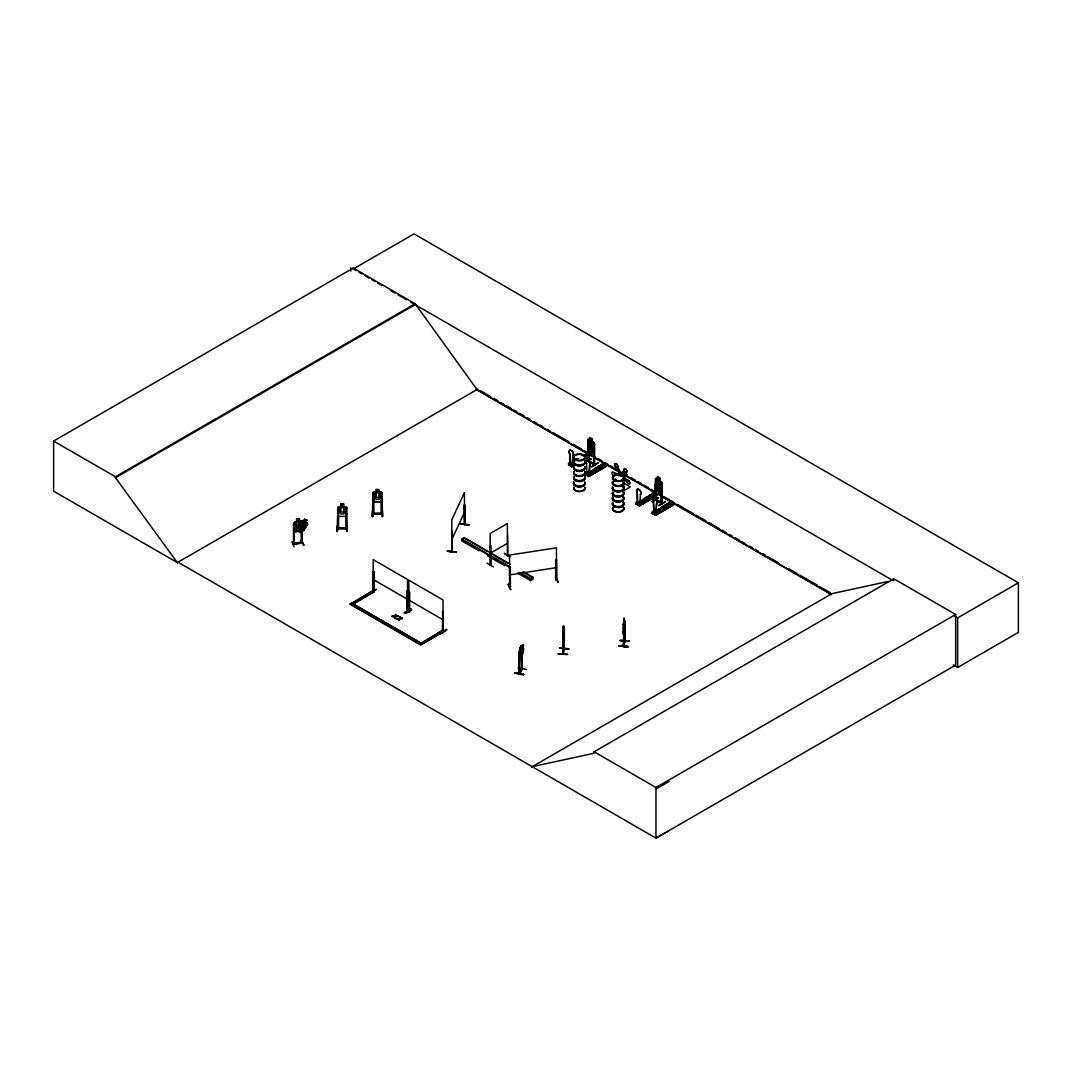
<?xml version="1.0" encoding="UTF-8"?>
<svg xmlns="http://www.w3.org/2000/svg" width="1072" height="1072" viewBox="0 0 1072 1072"><rect width="100%" height="100%" fill="white"/><g stroke="black" fill="none" stroke-linecap="round" stroke-linejoin="round"><path stroke-width="1.5" d="M563.309 653.464L562.934 652.647M624.762 621.72L624.963 641.136L623.314 646.202L624.105 642.932M523.444 649.994L523.498 648.774L521.608 657.699L523.565 649.994M624.333 629.264C626.128 614.752 621.546 646.523 624.427 629.264M572.301 464.926L572.743 455.627A3.042 1.769 59.5 0 0 572.743 452.116A3.042 1.769 59.5 0 0 569.674 450.387A3.042 1.769 59.5 0 0 569.674 453.898L570.063 463.198M572.435 464.846L572.877 455.546A3.042 1.769 59.5 0 0 572.877 452.036A3.042 1.769 59.5 0 0 569.808 450.307A3.042 1.769 59.5 0 0 569.808 453.818L570.264 463.627L570.961 463.412M589.118 474.641L589.573 465.342A3.042 1.769 59.5 0 0 589.573 461.831A3.042 1.769 59.5 0 0 586.505 460.102A3.042 1.769 59.5 0 0 586.505 463.6L586.625 463.519A3.042 1.769 59.5 0 1 586.625 460.022A3.042 1.769 59.5 0 1 589.694 461.751A3.042 1.769 59.5 0 1 589.694 465.261L589.252 474.561L586.652 473.342L587.791 472.417M623.435 628.554L623.636 629.653L624.051 618.155L623.314 646.202M639.837 503.92L640.426 494.54A3.042 1.769 59.5 0 0 640.426 491.03A3.042 1.769 59.5 0 0 637.358 489.301A3.042 1.769 59.5 0 0 637.358 492.812L637.679 502.942M653.826 512.242L653.411 502.232A3.042 1.769 59.5 0 1 653.411 498.721A3.042 1.769 59.5 0 1 656.479 500.463A3.042 1.769 59.5 0 1 656.479 503.974L656.024 513.274L656.613 503.894A3.042 1.769 59.5 0 0 656.613 500.383A3.042 1.769 59.5 0 0 653.545 498.654A3.042 1.769 59.5 0 0 653.545 502.152L653.866 512.282L669.437 502.594L672.961 505.113L655.662 515.297L672.948 505.126M558.365 653.866C586.545 655.448 539.35 652.312 567.383 654.577M618.892 646.148C625.472 643.602 635.75 649.002 618.946 645.786M627.911 646.858L618.946 645.88M623.824 620.956L623.958 619.804M619.187 475.459L614.779 474.963A2.023 1.179 59.5 0 1 612.822 475.043A2.023 1.179 59.5 0 1 612.139 472.243A2.023 1.179 59.5 0 1 614.336 473.141L621.01 474.226L617.593 466.923L620.835 474.333L619.951 474.574L616.346 467.204A2.023 1.179 59.5 0 1 614.752 464.551A2.023 1.179 59.5 0 1 616.547 464.069A2.023 1.179 59.5 0 1 617.512 466.896M464.699 524.61L464.377 492.624L451.808 519.719L451.781 551.651L452.036 550.566M521.555 651.2L523.123 644.942L523.471 648.855M521.541 654.871L522.975 649.605L522.198 648.895L520.898 654.268L521.555 654.804L522.841 649.431L521.769 651.776L521.863 648.627L520.55 653.987L520.992 657.109L523.123 648.399M521.783 656.948C523.31 647.542 519.84 666.034 519.116 658.824M562.84 641.016L563.939 634.048L562.84 641.016L562.706 632.601L563.912 627.187M623.462 623.422L623.207 624.882L624.547 619.857M586.478 473.074L587.778 473.114M574.244 461.456L570.291 463.921L569.835 463.332L571.175 463.372L569.755 462.796L569.755 464.967C571.55 467.58 570.25 460.96 571.282 463.318M587.925 472.752C585.861 474.534 588.113 471.653 588.072 472.899M640.426 494.54L640.292 494.621A3.042 1.769 59.5 0 0 640.292 491.11A3.042 1.769 59.5 0 0 637.224 489.381A3.042 1.769 59.5 0 0 637.224 492.879C636.969 507.418 638.068 500.691 638.778 502.353M669.826 503.358L652.58 513.568L652.205 511.733L653.96 510.701L652.459 512.912L655.206 514.466L656.962 512.389L657.216 513.823C649.31 512.885 656.935 509.468 654.255 512.054M653.732 511.625L654.335 513.97L653.33 511.237L654.965 511.692L668.044 503.867M654.483 511.237L654.845 511.116M514.855 673.136C520.094 671.099 531.873 677.772 514.868 673.069M523.618 674.221L515.002 672.787L523.645 674.556M487.01 563.189L493.468 566.927M598.069 468.853L596.555 469.375M662.992 507.351L664.841 507.78M664.948 507.847C663.005 504.805 662.911 510.406 664.935 507.337M519.156 673.564L519.505 672.399M519.196 673.564L522.453 668.057L521.97 668.794M519.786 673.296L522.386 668.821L522.091 648.922L521.796 669.263L522.412 668.834M582.257 455.814L582.297 455.453M615.033 479.331L614.283 479.867A5.682 3.283 0 0 1 615.341 479.412L615.784 479.626M614.551 479.787L615.69 479.8L615.006 479.975M621.666 476.263L622.015 476.209M521.756 647.22L521.072 648.372L521.019 645.773L519.089 652.339L519.183 673.685M523.029 644.929L521.876 647.542M564.368 648.774L562.733 653.92L563.524 625.901L563.122 637.398L562.907 636.299M563.189 628.567L563.617 625.914M563.229 633.619L563.148 653.96L564.354 648.828M564.247 629.465L564.234 649.351L564.354 628.996M563.122 635.441L563.51 629.291L563.175 653.866M563.229 653.156L562.773 653.88M562.773 653.116L564.06 648.024M559.718 648.252L568.79 648.801M623.636 619.897L624.051 618.155L624.239 620.701M620.232 640.641L629.318 641.096L620.286 640.332M623.757 625.874L623.743 646.135M623.636 627.696L624.025 621.546L623.703 646.135M624.829 641.498L623.676 645.505M304.542 519.33L307.048 520.188L304.515 519.277L298.659 526.379L298.753 528.657L301.098 529.461L303.51 528.04L306.217 523.712L305.453 522.506L307.208 523.015L307.61 524.195L303.631 530.385L301.406 532.436L295.51 530.412L300.039 521.555L301.379 521.059L307.235 523.069L307.503 524.195M295.617 530.359L300.12 521.675M570.291 463.158L571.148 462.863M638.791 502.018C638.282 506.493 637.17 501.147 638.242 501.91M521.689 657.685L520.711 660.379L521.595 657.659M570.304 463.895L570.116 463.225M570.907 462.702L570.733 463.452L569.607 462.89L569.607 465.06M638.349 501.75L638.014 502.219M654.724 511.465L654.349 511.478M661.759 488.939L661.035 491.043L661.759 489.033M590.123 445.068L587.912 444.773L588.582 454.113L593.66 456.913L594.317 454.85M593.66 456.913L594.33 454.943M655.273 490.212L655.93 493.013L661.022 495.8L660.995 485.951M661.022 495.8L661.679 493.83M574.672 461.871L568.843 465.194L568.468 463.385L570.224 462.354L570.17 463.345M570.679 463.573L570.827 463.158M301.379 530.814L302.371 528.255L302.344 521.649L301.326 520.925L294.572 521.89L293.661 522.948L294.559 531.792L301.379 530.814L294.559 531.792M510.486 586.478C508.557 585.325 511.666 587.121 509.723 587.175L509.522 567.128L510.393 567.182L509.602 567.302M509.709 587.148L509.522 555.068L556.435 547.819L556.609 579.858L556.435 559.865L555.644 559.986L555.644 580.019L556.529 578.96M394.737 617.78L396.01 614.591L394.751 616.628L392.057 616.239L394.844 615.877M394.737 618.196L396.01 614.591M398.409 620.313L400.191 617.003L399.025 618.705L396.238 618.651L399.025 618.705M398.918 620.608L399.668 618.236L402.322 618.236L399.575 619M394.228 617.901L395.501 614.283M346.738 513.944L345.72 516.423L338.698 516.369L337.774 513.944L338.779 516.342M382.021 499.284L380.989 501.763L373.981 501.709L373.15 492.772M302.304 542.285L293.42 543.33L294.438 543.41M293.42 544.053L302.304 543.008L302.224 542.285M302.344 542.968L293.5 544.228L293.514 524.208L294.318 524.087L294.318 544.174L294.197 543.156L302.264 542.07M452.009 531.31L452.089 551.691L452.317 531.35M464.591 524.972L464.377 504.671L464.699 524.503M464.538 524.972L464.685 504.724M460.143 523.806L469.08 524.865L460.263 523.498M508.141 584.495L510.674 589.6L508.262 584.106M584.856 462.849L591.02 458.99M652.218 501.736L658.382 497.877M376.379 589.439L371.059 592.682M411.889 609.955L405.551 613.372M294.063 546.747L291.919 541.601M451.808 539.551L464.377 512.456M442.468 631.596L442.696 611.563L443.446 631.944L420.733 645.063L350.155 604.313L372.868 590.578L374.128 591.302L352.648 604.313L374.128 591.918L373.123 590.752L373.847 591.168M373.19 591.516L373.847 591.891L373.994 571.885L373.404 571.564L373.19 591.597L373.19 559.638L407.534 579.47L407.601 611.388L406.891 610.986L407.172 591.061L407.829 611.254L407.105 610.852M409.357 611.67L408.633 611.268M409.29 592.521L408.7 592.186L409.504 592.401L409.357 612.393L409.022 611.187M409.571 612.259L408.928 592.066M337.881 513.984L337.881 507.431L337.117 531.256L337.626 525.99M337.117 531.23L337.171 525.937M337.546 531.189L337.613 525.575M382.141 511.277L382.516 516.583L382.021 492.731L380.962 491.86L374.007 491.927L373.056 492.731L372.399 516.583L372.842 511.223M372.842 510.955L372.842 516.49M372.399 516.57L372.44 511.277M588.3 461.014L588.957 461.362M588.957 461.442L588.89 451.486M594.357 464.833L594.397 443.54L593.647 442.294C581.439 434.508 593.044 444.344 590.163 437.845L592.347 439.024L592.213 441.557L594.464 443.553L594.464 464.873L593.741 463.734L594.612 463.908L594.679 464.739L588.314 461.067L588.314 451.151M659.709 480.363L659.709 477.924L657.525 476.745L656.546 484.062L657.605 486.621L659.575 487.76L660.633 486.42L660.633 481.864L659.575 480.444L661.826 482.44L661.826 503.76L661.33 503.224M521.113 645.786L519.598 651.508L519.478 673.739L519.773 653.411M520.242 647.568L520.818 646.59L520.242 648.386M522.198 669.223L521.769 647.113L519.518 650.918M519.411 660.767L521.662 656.881M517.99 667.776L526.607 669.464M305.466 522.56L307.034 520.134M307.61 524.195L303.711 530.426M490.118 565.333L490.185 533.467L507.351 523.551L507.579 555.564M598.029 469.013L597.064 469.657L596.045 468.866M646.898 497.864C648.305 501.187 649.163 495.505 646.805 498.507M575.905 458.843L575.718 459.7L575.865 458.937M575.57 459.593L576.334 458.736L576.615 459.365M576.937 459.191L577.044 459.499M617.405 467.03L617.686 466.789A2.023 1.179 59.5 0 0 616.722 463.962A2.023 1.179 59.5 0 0 614.926 464.444A2.023 1.179 59.5 0 0 616.521 467.097L620.42 475.834M509.522 586.237L510.312 586.103M509.428 586.974L510.486 586.987M345.747 528.496C350.973 528.563 333.325 528.375 338.645 528.536M345.72 527.813L346.618 527.786M372.909 513.14L373.914 513.14L373.914 514.051L373.82 494.031L373.002 494.031M372.909 513.863L382.007 513.863M490.748 565.346L490.695 545.474M507.632 555.591L507.579 535.732M625.164 471.935L621.519 475.539L620.648 474.306L624.185 470.461A2.023 1.179 59.5 0 1 625.164 468.732A2.023 1.179 59.5 0 1 626.959 471.238A2.023 1.179 59.5 0 1 625.365 472.095L625.177 472.203A2.023 1.179 59.5 0 0 626.772 471.345A2.023 1.179 59.5 0 0 624.989 468.839A2.023 1.179 59.5 0 0 624.011 470.568L624.293 470.715M522.01 668.794L519.813 672.667M373.056 492.798L374.007 491.927M623.69 477.335L627.375 480.283A2.023 1.179 59.5 0 1 629.559 481.877A2.023 1.179 59.5 0 1 628.875 483.901A2.023 1.179 59.5 0 1 626.919 481.609L623.542 478.219M596.166 468.786L597.761 468.652M663.086 507.418L664.841 507.404M615.743 480.122L614.779 479.412M621.358 475.834L621.881 475.995M588.796 439.413L588.059 439.949L588.126 461.255M656.185 478.407L655.488 478.903L657.605 479.144L657.672 476.826L659.575 478.005M338.645 528.71L337.814 527.786M345.814 527.813L345.921 528.764L345.814 508.691L346.645 508.691M346.645 528.71L337.72 528.71M382.007 513.327L372.935 513.354M382.007 514.051L372.935 514.078M585.714 454.247C581.171 455.238 587.778 458.963 588.97 456.096L585.54 454.729M568.843 465.194L573.667 462.943M586.384 455.037L583.959 455.546M570.92 466.374L571.269 466.575M574.632 464.98L571.483 466.695L571.724 465.235L573.48 464.203L571.47 465.087L571.47 466.119L568.723 464.565L570.478 462.501M586.424 472.605L587.416 473.167L587.577 475.244L587.577 473.074L585.312 474.561M588.367 476.437L606.002 466.494L602.357 464.431M604.916 465.838L605.801 466.052L602.531 464.216L589.332 472.002M636.433 504.255L653.25 493.509L656.506 495.09L653.25 493.241L635.79 503.894L636.018 502.379L637.76 501.348M638.671 505.314L656.774 495.773L639.502 505.957L636.018 503.679L636.848 504.483M636.661 504.202L653.88 493.857L639.689 502.755M656.493 495.465L655.917 495.143M654.858 514.667L672.707 504.684L669.477 503.023M652.567 513.542L668.901 504.497M654.563 514.654L672.707 504.684M655.461 514.989L655.461 513.568L657.216 512.537M504.43 553.474L509.696 556.743M504.443 553.527L509.615 556.489M490.695 565.306L490.467 545.353M588.595 444.29L594.397 448.337L592.186 446.314L593.258 447.734L593.258 452.29L592.186 453.63L590.19 452.505L589.131 449.959L589.131 445.403L590.19 445.188M592.119 446.354L592.253 443.835L590.056 442.669L590.123 445.228M569.875 463.72L570.224 462.354M569.647 463.988L574.217 461.295M571.51 463.399L574.471 461.737M569.058 465.181L573.44 462.662M571.47 466.119L573.225 464.055M584.066 458.695L588.34 455.975M571.47 466.668L574.605 464.819M584.213 458.937L589.185 456.779M584.428 459.057L589.01 456.498L585.714 454.515M585.674 474.936L585.299 473.1L587.041 472.069M587.255 473.529L590.297 475.191L590.042 473.757L588.287 475.834L585.54 474.28L587.295 472.203M594.545 468.665C604.139 472.886 589.908 469.188 596.3 467.633L599.556 469.724L596.3 467.633M597.854 466.722C607.449 470.93 593.218 467.231 599.61 465.69L602.866 467.781L599.61 465.69M600.776 464.993C610.37 469.214 596.139 465.516 602.531 463.962M587.925 472.899L587.322 472.765M601.352 465.503L585.741 474.976M601.901 465.838L586.089 475.164L601.982 465.864M606.002 466.494L588.756 476.665L588.541 474.936L590.297 473.904M605.157 465.69L587.938 476.035M603.764 466.709L587.67 476.048L588.582 476.397M605.787 465.797L588.34 476.437L585.299 474.387M588.153 476.316L605.801 466.052M614.47 473.382L620.259 474.36L620.594 475.727M619.549 474.213L622.738 472.846M623.877 471.626L622.899 472.203L625.324 472.444L625.324 474.199L623.877 473.382M623.73 473.395L622.765 473.958L622.765 475.713L623.73 475.151L623.73 473.395L622.283 472.578L622.283 474.333L623.73 475.151M621.318 473.141L624.346 474.775L625.673 473.998M627.066 480.497L623.877 477.228L627.174 474.842L624.226 473.181M623.984 477.241L627.174 474.842M627.187 480.39A2.023 1.179 59.5 0 1 629.385 481.985A2.023 1.179 59.5 0 1 628.701 484.008A2.023 1.179 59.5 0 1 626.745 481.717L626.906 481.382M623.355 491.016L630.256 486.849L623.207 482.869M657.417 481.556L659.615 482.722M659.548 485.201L660.62 486.621L660.62 491.177L659.548 492.53L657.551 491.405L656.479 488.845L656.479 484.289L657.551 484.075M661.759 487.237L660.901 486.058C654.188 480.725 655.059 483.378 655.354 490.239M641.016 504.483L640.761 503.049L639.019 505.113L636.259 503.559L638.014 501.495M637.612 502.768L637.907 502.219M645.277 497.944C654.871 502.165 640.627 498.467 647.019 496.912L650.275 499.016L647.019 496.912M648.587 496.001C658.181 500.222 643.937 496.524 650.329 494.969L653.585 497.06L650.329 494.969M651.508 494.272C661.102 498.493 646.858 494.795 653.25 493.241M636.379 504.188L653.88 493.857M639.542 502.513L653.491 493.951M639.301 505.676L639.274 504.229L641.016 503.183M638.376 505.301L655.89 494.969M638.872 505.595L656.506 495.09M656.734 495.773L639.475 505.957M666.462 508.101C665.283 510.982 658.664 507.244 663.22 506.265L666.462 508.356L663.22 506.265M669.772 506.158C668.593 509.026 661.973 505.301 666.529 504.322L669.772 506.413L666.529 504.322M672.693 504.43C671.514 507.311 664.895 503.572 669.437 502.594M655.716 515.297L651.937 513.18L668.258 504.135M653.33 513.408L654.201 510.835M655.22 515.042L672.251 504.724M373.404 571.564L373.994 571.885M374.061 591.034L373.217 590.86M406.985 611.08L407.172 591.061M407.762 591.396L406.958 591.181M406.891 610.464C408.955 610.759 405.792 609.352 407.521 611.402M410.911 609.043C411.501 612.715 395.648 616.065 410.965 609.097M404.519 613.197L411.005 609.459L404.559 613.117M443.272 611.898L442.468 611.683M442.736 630.671L443.031 631.904L443.058 599.972L408.7 580.14L409.29 612.353L409.504 592.401M440.069 633.324L446.448 629.559L440.029 633.699L446.796 630.148L446.434 629.545M178.113 562.224L177.416 562.639L53.6 491.15L53.6 441.061L353.278 268.04L415.145 303.751L477.013 389.565L621.586 473.033M353.278 268.04L353.278 268.965L414.047 233.884L1018.4 582.806L1018.4 632.386L957.631 667.467L953.289 664.948M53.6 441.061L115.468 476.772L415.145 303.751M669.089 830.639L655.97 838.116L178.032 562.184L177.322 562.586L115.468 477.697L415.145 304.676M177.322 562.586L477.71 389.163M590.163 437.845L589.185 445.175L590.243 447.734L592.213 448.873L593.272 447.533L593.272 442.977L592.347 441.463M588.89 441.57C587.349 440.485 590.257 443.446 588.89 444.867M588.059 446.488L588.702 449.289L593.741 452.116L588.783 449.248M593.808 464.578L594.035 444.532M594.612 444.867L593.808 444.666M588.314 460.344L588.541 461.523M584.548 462.742L590.994 459.03M479.05 549.628L479.05 550.874L461.871 540.958L461.871 539.095L464.377 537.648L510.178 564.1M350.155 604.313L372.868 591.195L374.128 591.918M593.848 464.551L594.035 456.109M593.968 463.814L588.742 461.054L594.625 463.962M591.355 466.668C597.56 464.886 603.549 458.159 591.717 466.856M586.759 473.502L586.625 463.519M490.185 553.299L507.351 543.383M656.091 478.353L661.826 482.44M655.421 478.836L655.381 500.048L655.729 499.204L656.319 500.329M655.675 480.122L656.252 480.457M659.709 477.924L659.575 480.444M655.421 485.375L656.064 488.175L661.102 491.003L656.185 488.082L655.555 485.361M661.169 503.465L661.397 483.432L662.04 503.559M661.973 483.767L661.169 483.552M652.272 501.843L658.717 497.703L652.272 501.428M661.102 502.835C648.078 496.524 664.211 501.991 661.625 503.719M520.55 572.984L530.573 578.759L533.079 577.312L533.079 579.175L530.573 580.622L517.696 573.185M665.203 501.482L658.717 505.555L665.484 501.977M442.2 630.604L420.733 643.615L442.2 630.604L443.446 631.328L420.733 644.446L350.155 603.697M531.551 767.096L831.939 593.66L887.281 581.627M532.248 766.681L594.116 753.227L594.116 751.794L893.793 578.773L955.661 614.484L955.661 665.096L655.97 838.116L655.97 787.505L955.661 614.484M893.793 580.207L893.097 580.622L410.831 302.183M954.763 616.226L957.631 617.887L1018.4 582.806M655.97 788.952L669.089 781.475M647.046 497.944L648.48 497.931M576.924 459.593L575.718 459.7M614.551 479.506L615.931 479.613L615.395 480.363A5.668 3.27 0 0 0 614.176 480.859M653.813 511.947L654.483 511.398M563.51 628.487L563.524 625.901M556.529 560.04L555.644 559.986M557.896 582.23L555.859 577.165M556.529 579.684L555.644 579.295M555.443 577.151L558.271 582.23L555.845 577.125M509.522 574.9L556.435 567.651M296.542 519.17L299.369 518.902L299.369 521.34L300.817 521.957L300.817 526.513L299.369 528.67L296.663 529.059L295.215 527.303L295.215 522.747L296.663 521.729L296.542 519.17L299.463 518.808L299.463 521.247M301.379 523.082L302.17 522.975M301.688 540.221L303.885 545.367L301.205 540.328M395.488 615.824L398.141 616.226L395.394 616.588M392.057 616.239L398.141 616.226M396.238 618.651L402.322 618.638M396.238 619.067L398.931 619.04M392.057 616.641L394.844 616.293M395.394 616.172L398.141 615.81M399.575 618.584L402.322 618.236M510.192 586.076L510.419 587.054L510.312 566.994M615.395 480.363L614.591 480.122M302.17 542.084L302.17 542.807M655.488 499.418L656.091 499.74M661.397 503.264L661.397 494.996M661.826 503.76L656.091 500.463L656.252 490.373M293.621 544.228L293.54 543.531M520.979 648.346L520.979 655.675L520.081 657.19L519.598 656.064M381.913 494.031L381.096 494.031L381.096 514.104L382.007 513.14M373.002 494.219L373.82 494.219M381.096 494.219L381.913 494.219M374.048 501.629L380.922 501.683M340.762 504.148L343.75 504.148M340.762 506.533L337.774 507.458L338.779 506.667L345.64 506.614M343.75 506.533L346.738 507.445M337.72 508.691L338.551 508.691L338.551 528.71M337.72 508.878L338.551 508.878M345.814 508.878L346.645 508.878M373.914 513.528L381.002 513.528M346.738 507.391L347.248 531.256L346.859 525.937M576.026 459.406L577.125 459.138M568.495 464.859L571.899 466.923M624.561 619.777L624.386 641.538M623.623 622.309L623.73 619.871M623.207 631.435L623.221 624.855M563.939 627.509L563.912 649.324M563.108 627.616L563.215 630.081M562.84 631.153L562.693 632.627M620.232 640.507L629.264 641.257M562.693 639.18L562.934 641.029M618.892 646.068L627.911 646.805M568.79 648.828L559.718 647.97L568.723 649.123M460.156 523.672L468.96 525.146M614.805 474.749L619.013 475.566M521.769 647.113L519.076 659.039M519.116 652.325L519.183 658.918M523.726 645.505L523.029 645.036M301.259 539.913L303.523 545.367M382.034 510.915L382.074 516.49M382.516 516.57L382.476 511.277M346.752 525.575L346.805 531.149M347.194 525.937L347.248 531.23M303.095 521.649L301.353 521.005L302.344 521.649M573.225 465.087L570.84 463.452M590.123 442.79L592.119 443.915M657.484 481.676L659.481 482.802M593.607 456.806L588.702 454.019L588.059 451.299M621.773 475.472L623.984 476.718M583.959 455.292L587.215 457.128M667.695 503.626L670.951 505.461M664.774 505.354L668.03 507.19M661.464 507.297L664.72 509.133M587.577 473.074L586.572 472.511L586.424 474.775M637.143 501.884L638.296 502.353M639.971 503.84L637.585 502.5M638.296 504.523L637.143 504.054L637.291 501.79M376.071 589.345L370.028 592.87M353.278 268.965L356.159 270.626M359.04 272.288L361.921 273.95M364.788 275.611L369.103 278.104M371.984 279.765L374.865 281.427M377.746 283.088L382.061 285.581M390.69 290.566L395.005 293.058M397.886 294.72L406.516 299.691M590.243 437.979L592.213 439.105M480.604 390.824L490.721 396.667M493.616 398.342L497.957 400.848M500.838 402.509L503.733 404.184M506.627 405.846L510.969 408.352M513.863 410.027L516.744 411.702M519.639 413.363L523.98 415.869M526.875 417.544L529.756 419.206M534.097 421.711L536.992 423.386M539.886 425.048L542.767 426.723M547.109 429.229L550.003 430.89M552.897 432.565L568.803 441.744M573.131 444.25L581.815 449.262M584.696 450.923L594.826 456.766M597.707 458.441L602.049 460.947M604.943 462.608L607.837 464.283M610.732 465.958L615.06 468.451M617.954 470.126L620.849 471.801M630.966 477.643L635.307 480.149M638.202 481.81L641.083 483.485M643.977 485.147L648.319 487.653M651.213 489.328L654.094 490.989M658.436 493.495L661.33 495.17M664.225 496.832L674.342 502.674M677.236 504.349L693.142 513.528M696.023 515.203L706.153 521.046M709.034 522.707L719.165 528.563M722.046 530.225L726.387 532.73M729.282 534.405L732.176 536.067M735.07 537.742L739.399 540.248M742.293 541.909L745.187 543.584M749.516 546.09L752.41 547.752M755.304 549.427L758.199 551.088M762.54 553.594L765.421 555.269M768.316 556.931L778.433 562.787M788.563 568.629L797.233 573.627M800.127 575.302L817.48 585.312M820.361 586.987L830.492 592.829M625.927 475.539L831.229 594.076M476.062 389.431L587.751 453.912M595.014 458.106L621.117 473.181M626.919 476.531L654.483 492.437M661.732 496.631L831.443 594.612M661.973 503.599L655.662 499.9L655.675 490.038M588.086 461.188L594.397 464.833M523.056 571.537L533.079 577.312M465.811 539.095L487.278 551.49M490.145 553.152L507.311 563.068M524.489 572.984L533.079 577.942L530.573 579.389L519.116 572.77M461.871 539.095L509.106 566.364M509.106 566.981L461.871 539.712L464.377 537.648M373.19 579.47L407.534 599.302M408.7 599.972L443.058 619.804M594.116 751.794L655.97 787.505M654.027 511.759L653.96 510.701M646.898 498.44L648.64 497.85M596.34 469.482L596.327 468.451L597.921 468.571M380.962 491.927L381.913 492.812M523.565 648.882L521.89 647.434L522.037 654.054M519.116 658.958L520.804 660.406M623.355 478.326L626.731 481.475M603.201 464.739L586.17 475.191M446.488 629.921L440.123 633.699M620.822 474.213L621.693 475.432M570.157 463.519L573.48 465.489L573.48 464.203M508.195 584.428L510.674 589.6M301.406 532.436L295.51 530.412M294.318 524.087L293.514 524.208M293.741 529.407L294.639 531.699M373.056 499.284L373.981 501.763M519.21 658.851L519.505 660.781M623.81 486.768L623.81 476.276M957.631 617.887L957.631 667.467M656.962 512.389L656.962 513.421M656.024 480.591L655.89 500.423M640.761 503.049L640.761 504.081M624.882 621.251L624.869 641.498M624.346 473.02L624.346 474.775M590.042 473.757L590.042 474.789M588.675 441.691L588.742 461.563M588.193 439.976L588.193 446.475M530.573 578.759L530.573 580.622M504.805 564.502L504.805 565.748L487.639 555.832L487.639 554.586M442.696 611.563L442.696 631.395M400.191 617.003L399.682 616.695M373.78 572.019L373.646 591.851M350.852 267.853L350.852 271.136M302.25 521.689L302.183 543.048M301.446 523.257L301.567 543.129L301.379 531.35M115.468 476.772L115.468 477.697M623.073 491.284A5.641 3.256 0 0 1 618.919 496.148A5.641 3.256 0 0 1 612.728 492.075A5.695 3.283 0 0 0 618.919 496.296A5.695 3.283 0 0 0 623.113 491.391M623.167 481.194A5.762 3.323 0 0 1 618.933 486.152A5.762 3.323 0 0 1 612.621 481.998M614.109 480.497A5.762 3.323 0 0 1 615.301 479.975M623.087 481.542A5.668 3.27 0 0 1 618.919 486.42A5.668 3.27 0 0 1 612.702 482.32M623.167 480.913A5.762 3.323 0 0 1 618.933 485.871A5.762 3.323 0 0 1 612.621 481.717M614.109 480.216A5.762 3.323 0 0 1 615.301 479.693M623.1 480.618A5.682 3.283 0 0 1 618.919 485.509A5.682 3.283 0 0 1 612.688 481.408M623.1 487.01A5.682 3.283 0 0 1 618.919 491.901A5.682 3.283 0 0 1 612.688 487.8M623.167 486.661A5.762 3.323 0 0 1 618.933 491.619A5.762 3.323 0 0 1 612.621 487.465M623.167 486.38A5.762 3.323 0 0 1 618.933 491.338A5.762 3.323 0 0 1 612.621 487.184M623.1 486.085A5.682 3.283 0 0 1 618.919 490.976A5.682 3.283 0 0 1 612.688 486.876M623.087 492.088A5.668 3.27 0 0 1 618.919 496.979A5.668 3.27 0 0 1 612.702 492.879M623.073 506.882A5.641 3.256 0 0 1 618.919 511.746A5.641 3.256 0 0 1 612.728 507.672M623.113 491.793A5.695 3.283 0 0 1 618.919 496.698A5.695 3.283 0 0 1 612.688 492.584M623.1 497.127A5.682 3.283 0 0 1 618.919 502.018A5.682 3.283 0 0 1 612.688 497.917M623.1 496.215A5.682 3.283 0 0 1 618.919 501.106A5.682 3.283 0 0 1 612.688 497.006M623.1 502.607A5.682 3.283 0 0 1 618.919 507.498A5.682 3.283 0 0 1 612.688 503.398M623.167 502.259A5.762 3.323 0 0 1 618.933 507.217A5.762 3.323 0 0 1 612.621 503.063M623.167 501.977A5.762 3.323 0 0 1 618.933 506.935A5.762 3.323 0 0 1 612.621 502.781M623.1 501.683A5.682 3.283 0 0 1 618.919 506.574A5.682 3.283 0 0 1 612.688 502.473M623.167 496.792A5.762 3.323 0 0 1 618.933 501.75A5.762 3.323 0 0 1 612.621 497.596M623.167 496.51A5.762 3.323 0 0 1 618.933 501.468A5.762 3.323 0 0 1 612.621 497.314M623.1 507.177A5.682 3.283 0 0 1 618.919 512.068A5.682 3.283 0 0 1 612.688 507.967M623.113 506.989A5.695 3.283 0 0 1 618.919 511.893A5.695 3.283 0 0 1 612.688 507.78M584.816 471.546A5.655 3.27 0 0 1 579.349 475.66A5.655 3.27 0 0 1 573.882 471.546M584.91 461.456A5.762 3.323 0 0 1 579.349 465.65A5.762 3.323 0 0 1 573.788 461.456M575.275 459.968A5.762 3.323 0 0 1 577.862 459.111M584.83 461.791A5.668 3.27 0 0 1 579.349 465.918A5.668 3.27 0 0 1 573.868 461.791M575.342 460.33A5.668 3.27 0 0 1 577.888 459.473M584.91 461.174A5.762 3.323 0 0 1 579.349 465.369A5.762 3.323 0 0 1 573.788 461.174M575.275 459.687A5.762 3.323 0 0 1 577.862 458.829M584.843 460.866A5.682 3.283 0 0 1 579.349 465.007A5.682 3.283 0 0 1 573.855 460.866M575.329 459.406A5.682 3.283 0 0 1 577.875 458.548M584.843 467.258A5.682 3.283 0 0 1 579.349 471.385A5.682 3.283 0 0 1 573.855 467.258M584.91 466.936A5.762 3.323 0 0 1 579.349 471.117A5.762 3.323 0 0 1 573.788 466.936M584.91 466.655A5.762 3.323 0 0 1 579.349 470.836A5.762 3.323 0 0 1 573.788 466.655M584.843 466.347A5.682 3.283 0 0 1 579.349 470.474A5.682 3.283 0 0 1 573.855 466.347M584.816 471.894A5.655 3.27 0 0 1 579.349 475.995A5.655 3.27 0 0 1 573.882 471.894M584.83 472.35A5.668 3.27 0 0 1 579.349 476.464A5.668 3.27 0 0 1 573.868 472.35M584.843 487.251A5.695 3.283 0 0 1 579.349 491.391A5.695 3.283 0 0 1 573.855 487.251M584.843 472.069A5.695 3.283 0 0 1 579.349 476.209A5.695 3.283 0 0 1 573.855 472.069M584.83 477.388A5.668 3.27 0 0 1 579.349 481.516A5.668 3.27 0 0 1 573.868 477.388M584.83 476.477A5.668 3.27 0 0 1 579.349 480.591A5.668 3.27 0 0 1 573.868 476.477M584.843 482.856A5.682 3.283 0 0 1 579.349 486.983A5.682 3.283 0 0 1 573.855 482.856M584.91 482.534A5.762 3.323 0 0 1 579.349 486.715A5.762 3.323 0 0 1 573.788 482.534M584.91 482.253A5.762 3.323 0 0 1 579.349 486.433A5.762 3.323 0 0 1 573.788 482.253M584.843 481.944A5.682 3.283 0 0 1 579.349 486.072A5.682 3.283 0 0 1 573.855 481.944M584.91 477.053A5.762 3.323 0 0 1 579.349 481.248A5.762 3.323 0 0 1 573.788 477.053M584.91 476.772A5.762 3.323 0 0 1 579.349 480.966A5.762 3.323 0 0 1 573.788 476.772M584.83 487.438A5.668 3.27 0 0 1 579.349 491.552A5.668 3.27 0 0 1 573.868 487.438M619.857 474.333A1.769 1.032 59.5 0 1 621.278 473.69A1.769 1.032 59.5 0 1 622.336 476.089M619.589 475.419A1.769 1.032 59.5 0 1 620.179 473.69A1.769 1.032 59.5 0 1 621.894 475.606M302.478 522.587L302.465 525.066L305.935 523.659L302.679 525.789C304.247 529.769 300.642 530.171 301.862 526.111L298.297 527.518L301.647 525.414L301.647 522.305L302.478 522.587M447.399 551.249L456.337 552.335L447.413 551.222M447.506 550.941L456.337 552.335L447.506 550.941M624.601 472.538L625.056 473.087L624.681 472.43M592.963 453.282L591.101 449.945C590.324 453.255 587.818 450.722 590.645 449.155L589.319 445.604L591.074 448.833C591.851 445.604 594.397 448.337 591.53 449.664L592.963 453.282M660.325 492.169L658.463 488.832C657.538 492.128 655.26 489.569 658.007 488.041L656.667 484.504L658.436 487.72C659.213 484.49 661.759 487.237 658.891 488.551L660.325 492.169M594.397 450.052L593.62 452.049L594.464 450.106M520.979 649.163L520.081 655.247L520.979 649.163M302.626 522.466L299.905 526.808L302.25 527.612L304.971 523.27L302.626 522.466M304.729 519.907L304.247 520.684L305.748 521.193L306.244 520.429L304.729 519.907M345.144 512.027L343.656 513.984L340.869 513.984L339.368 512.027L339.368 507.485L340.869 506.667L340.762 504.081L343.75 504.081L343.656 506.667L345.144 507.485L345.144 512.027M380.426 497.368L378.925 499.324L376.138 499.324L374.651 497.368L374.651 492.812L376.138 492.008L376.044 489.422L379.032 489.422L378.925 492.008L380.426 492.812L380.426 497.368M346.738 527.987L337.653 528.014L346.685 528.027M298.887 519.384L297.145 519.625L297.145 520.443L298.887 520.201L298.887 519.384M299.369 522.158L296.663 522.546L296.663 527.102L299.369 526.714L299.369 522.158M378.429 489.971L376.634 489.971L376.634 490.788L378.429 490.788L378.429 489.971M378.925 492.812L376.138 492.812L376.138 497.368L378.925 497.368L378.925 492.812M343.161 504.631L341.365 504.631L341.365 505.448L343.161 505.448L343.161 504.631M343.656 507.485L340.869 507.485L340.869 512.027L343.656 512.027L343.656 507.485M591.838 444.076L590.551 443.352L591.838 444.893L591.838 444.076M659.186 482.976L657.913 482.253L659.186 483.78L659.186 482.976M592.186 447.131L590.19 446.006L590.19 450.562L592.186 451.687L592.186 447.131M659.548 486.018L657.551 484.892L657.551 489.448L659.548 490.574L659.548 486.018M591.865 439.319L590.592 438.582L591.865 440.123L591.865 439.319M659.213 478.206L657.953 477.469L659.213 479.023L659.213 478.206M592.213 442.361L590.243 441.222L590.243 445.778L592.213 446.917L592.213 442.361M659.575 481.248L657.605 480.122L657.605 484.665L659.575 485.804L659.575 481.248M421.979 643.723L351.402 602.973L421.979 643.723M623.448 633.284L623.328 631.368L623.355 633.271M615.341 480.497A5.668 3.27 0 0 0 623.85 477.656A5.668 3.27 0 0 0 615.341 474.829A5.668 3.27 0 0 0 615.341 480.497M615.355 480.966A5.655 3.27 0 0 0 623.837 478.139A5.655 3.27 0 0 0 615.355 475.311A5.655 3.27 0 0 0 615.355 480.966M615.328 480.685A5.695 3.283 0 0 0 623.877 477.844A5.695 3.283 0 0 0 615.328 475.003A5.695 3.283 0 0 0 615.328 480.685M576.522 459.968A5.655 3.27 0 0 0 585.004 457.141A5.655 3.27 0 0 0 576.522 454.314A5.655 3.27 0 0 0 576.522 459.968M576.508 460.437A5.668 3.27 0 0 0 585.017 457.597A5.668 3.27 0 0 0 576.508 454.769A5.668 3.27 0 0 0 576.508 460.437"/></g></svg>
